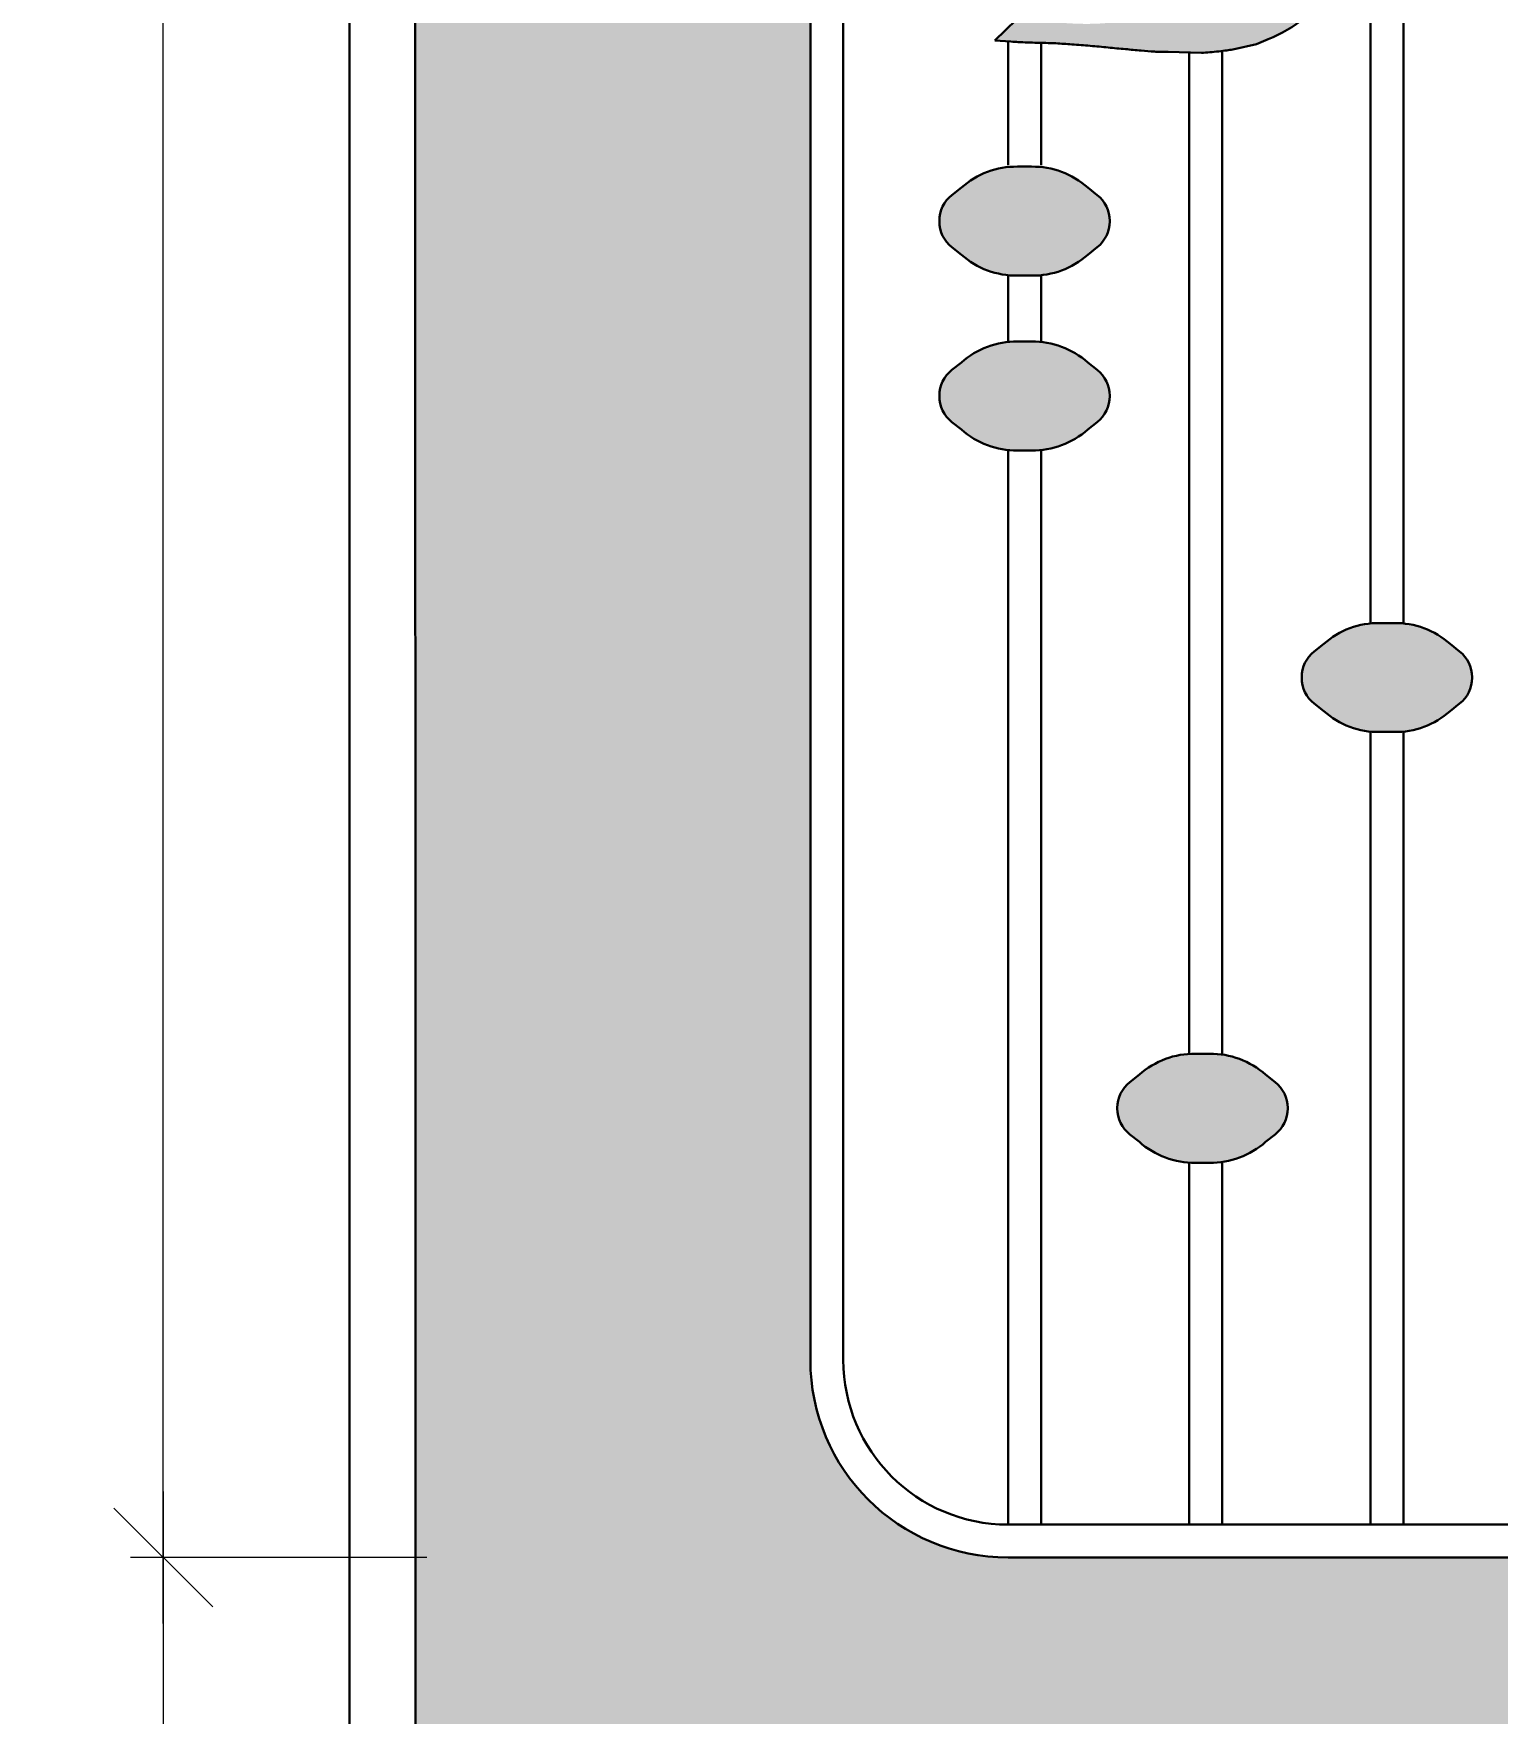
# Model space of a CAD drawing. Header units: millimetres. Extents: x 35877 to 3066687, y -650199 to -40525.
# Drawn here: x 148081.3 to 148103.51, y -180541.18 to -180515.68 of the extents above; entities that cross this region are included whole.
import ezdxf

# ---------------------------------------------------------------- set-up
doc = ezdxf.new("R2010")
doc.units = ezdxf.units.MM
doc.header["$MEASUREMENT"] = 0
doc.header["$PDMODE"] = 35
doc.linetypes.add('DASHED', pattern=[0.75, 0.5, -0.25])
doc.layers.get('Defpoints').update_dxf_attribs({"color": 220})
for name, color, linetype, lineweight in [('dim05', 1, 'Continuous', 13), ('Elevation 4.5', 206, 'Continuous', 5), ('FURNITURE', 32, 'Continuous', 9), ('furniture dimensions', 1, 'DASHED', 0), ('wall', 7, 'Continuous', 30)]:
    doc.layers.add(name, color=color, linetype=linetype, lineweight=lineweight)
doc.styles.add('century g', font='GOTHIC.TTF')
doc.dimstyles.new('Archana', dxfattribs={"dimtxt": 2, "dimasz": 0.75, "dimexe": 0.5, "dimexo": 0.5, "dimgap": 0, "dimtad": 0, "dimzin": 0, "dimdsep": 46, "dimlunit": 4, "dimtxsty": 'century g', "dimblk": 'OBLIQUE', "dimcen": 0, "dimdle": 1, "dimclrd": 256, "dimclre": 256, "dimclrt": 256, "dimadec": 0, "dimazin": 0, "dimtfac": 1, "dimtofl": 0, "dimtmove": 1, "dimatfit": 3, "dimfxl": 1, "dimfxlon": 1, "dimtolj": 1, "dimtzin": 0, "dimlwd": -1, "dimlwe": -1, "dimarcsym": 0})

# ---------------------------------------------------------------- blocks, each defined once
blk = doc.blocks.new('_Oblique')
at = {"layer": 'wall', "color": 0, "lineweight": -2}
blk.add_line((-0.5, -0.5), (0.5, 0.5), dxfattribs=at)
blk = doc.blocks.new('*D330')
at = {"layer": 'Defpoints', "color": 0, "linetype": 'Continuous', "lineweight": 0, "transparency": 16777216}
for p in [(148087.0906613831, -180534.7424682742), (148093.0862859893, -180534.7424682742), (148093.0862859893, -180551.4672579472)]:
    blk.add_point(p, dxfattribs=at)
at = {"layer": 'furniture dimensions', "color": 5, "linetype": 'ByBlock', "transparency": 16777216}
blk.add_line((148087.0906613831, -180547.4672579472), (148087.0906613831, -180551.9672579472), dxfattribs=at)
at = {"layer": 'furniture dimensions', "color": 5, "linetype": 'Continuous', "transparency": 16777216}
for p, q in [((148093.0862859893, -180547.4672579472), (148093.0862859893, -180551.9672579472)), ((148086.0906613831, -180551.4672579472), (148088.475285379, -180551.4672579472)), ((148094.0862859893, -180551.4672579472), (148091.7016619935, -180551.4672579472))]:
    blk.add_line(p, q, dxfattribs=at)
at = {"layer": 'furniture dimensions', "color": 5, "linetype": 'Continuous', "transparency": 16777216, "xscale": 1.5, "yscale": 1.5, "zscale": 1.5, "rotation": 180}
blk.add_blockref('_Oblique', (148087.0906613831, -180551.4672579472), dxfattribs=at)
at = {"layer": 'furniture dimensions', "color": 5, "linetype": 'Continuous', "transparency": 16777216, "xscale": 1.5, "yscale": 1.5, "zscale": 1.5}
blk.add_blockref('_Oblique', (148093.0862859893, -180551.4672579472), dxfattribs=at)
at = {"layer": 'furniture dimensions', "linetype": 'Continuous', "lineweight": 0, "transparency": 16777216, "insert": (148090.0884736862, -180551.4672579472), "char_height": 3, "attachment_point": 5, "style": 'century g'}
blk.add_mtext('\\A1;6"', dxfattribs=at)
blk = doc.blocks.new('*D331')
at = {"layer": 'Defpoints', "color": 0, "linetype": 'Continuous', "lineweight": 0, "transparency": 16777216}
for p in [(148093.0862859893, -180533.2727627084), (148093.5862859893, -180533.2727627084), (148093.5862859893, -180551.4672579472)]:
    blk.add_point(p, dxfattribs=at)
at = {"layer": 'furniture dimensions', "color": 5, "linetype": 'ByBlock', "transparency": 16777216}
blk.add_line((148093.0862859893, -180547.4672579472), (148093.0862859893, -180551.9672579472), dxfattribs=at)
at = {"layer": 'furniture dimensions', "color": 5, "linetype": 'Continuous', "transparency": 16777216}
for p, q in [((148093.5862859893, -180547.4672579472), (148093.5862859893, -180551.9672579472)), ((148092.0862859893, -180551.4672579472), (148094.5862859893, -180551.4672579472)), ((148093.3362859893, -180551.4672579472), (148094.0862859893, -180553.9672579472))]:
    blk.add_line(p, q, dxfattribs=at)
at = {"layer": 'furniture dimensions', "color": 5, "linetype": 'Continuous', "transparency": 16777216, "xscale": 1.5, "yscale": 1.5, "zscale": 1.5, "rotation": 180}
blk.add_blockref('_Oblique', (148093.0862859893, -180551.4672579472), dxfattribs=at)
at = {"layer": 'furniture dimensions', "color": 5, "linetype": 'Continuous', "transparency": 16777216, "xscale": 1.5, "yscale": 1.5, "zscale": 1.5}
blk.add_blockref('_Oblique', (148093.5862859893, -180551.4672579472), dxfattribs=at)
at = {"layer": 'furniture dimensions', "linetype": 'Continuous', "lineweight": 0, "transparency": 16777216, "insert": (148095.5434579812, -180553.9672579472), "char_height": 3, "attachment_point": 5, "style": 'century g'}
blk.add_mtext('\\A1;1"', dxfattribs=at)
blk = doc.blocks.new('*D337')
at = {"layer": 'Defpoints', "color": 0, "linetype": 'Continuous', "lineweight": 0, "transparency": 16777216}
for p in [(148083.2658755208, -180538.8119476446), (148096.5301654266, -180538.8119476446), (148095.2798703767, -180547.7685978497)]:
    blk.add_point(p, dxfattribs=at)
at = {"layer": 'furniture dimensions', "color": 5, "linetype": 'Continuous', "transparency": 16777216}
for p, q in [((148083.2658755208, -180537.8119476446), (148083.2658755208, -180541.6383352896)), ((148087.2658755208, -180538.8119476446), (148082.7658755208, -180538.8119476446)), ((148083.2658755208, -180548.7685978497), (148083.2658755208, -180544.9422102046))]:
    blk.add_line(p, q, dxfattribs=at)
at = {"layer": 'furniture dimensions', "color": 5, "linetype": 'ByBlock', "transparency": 16777216}
blk.add_line((148087.2658755208, -180547.7685978497), (148082.7658755208, -180547.7685978497), dxfattribs=at)
at = {"layer": 'furniture dimensions', "color": 5, "linetype": 'Continuous', "transparency": 16777216, "xscale": 1.5, "yscale": 1.5, "zscale": 1.5}
for p, rotation in [((148083.2658755208, -180538.8119476446), 90), ((148083.2658755208, -180547.7685978497), 270)]:
    blk.add_blockref('_Oblique', p, dxfattribs=dict(at, rotation=rotation))
at = {"layer": 'furniture dimensions', "linetype": 'Continuous', "lineweight": 0, "transparency": 16777216, "insert": (148083.2658755208, -180543.2902727471), "char_height": 3, "attachment_point": 5, "rotation": 90, "style": 'century g'}
blk.add_mtext('\\A1;9"', dxfattribs=at)
blk = doc.blocks.new('*D338')
at = {"layer": 'Defpoints', "color": 0, "linetype": 'Continuous', "lineweight": 0, "transparency": 16777216}
for p in [(148083.2658755209, -180463.8178476895), (148096.0862859894, -180463.8178476895), (148096.0862859894, -180538.8119476446)]:
    blk.add_point(p, dxfattribs=at)
at = {"layer": 'furniture dimensions', "color": 5, "linetype": 'Continuous', "transparency": 16777216}
for p, q in [((148083.2658755209, -180462.8178476895), (148083.2658755209, -180497.4379432143)), ((148087.2658755209, -180463.8178476895), (148082.7658755209, -180463.8178476895)), ((148083.2658755209, -180539.8119476446), (148083.2658755209, -180505.1918521198))]:
    blk.add_line(p, q, dxfattribs=at)
at = {"layer": 'furniture dimensions', "color": 5, "linetype": 'ByBlock', "transparency": 16777216}
blk.add_line((148087.2658755209, -180538.8119476446), (148082.7658755209, -180538.8119476446), dxfattribs=at)
at = {"layer": 'furniture dimensions', "color": 5, "linetype": 'Continuous', "transparency": 16777216, "xscale": 1.5, "yscale": 1.5, "zscale": 1.5}
for p, rotation in [((148083.2658755209, -180463.8178476895), 90), ((148083.2658755209, -180538.8119476446), 270)]:
    blk.add_blockref('_Oblique', p, dxfattribs=dict(at, rotation=rotation))
at = {"layer": 'furniture dimensions', "linetype": 'Continuous', "lineweight": 0, "transparency": 16777216, "insert": (148083.2658755209, -180501.314897667), "char_height": 3, "attachment_point": 5, "rotation": 90, "style": 'century g'}
blk.add_mtext('\\A1;6\'-3"', dxfattribs=at)

msp = doc.modelspace()

# ---------------------------------------------------------------- hatches: boundary and pattern name
at = {"layer": 'dim05', "lineweight": 0, "true_color": 0xa47149, "transparency": 33554630}
h = msp.add_hatch(color=35, dxfattribs=at)
h.dxf.hatch_style = 1
h.paths.add_polyline_path([(148133.0761899372, -180455.8526228707), (148087.084099125, -180455.8526228707), (148087.0917485357, -180547.8119476445), (148133.0838393479, -180547.8119476445), (148133.0826000501, -180532.9134151558), (148127.0838393479, -180532.9134151558), (148127.0838393479, -180535.8119476445, -0.4142135623730951), (148124.0838393479, -180538.8119476445), (148096.0862859893, -180538.8119476445, -0.4142135623730951), (148093.0862859893, -180535.8119476445), (148093.0862859893, -180466.8178476894, -0.4142135623730951), (148096.0862859893, -180463.8178476894), (148124.0838393479, -180463.8178476894, -0.4142135623730951), (148127.0838393479, -180466.8178476894), (148127.0838393479, -180493.7135500387), (148133.0793393055, -180493.7135500387)])
at = {"layer": 'Elevation 4.5', "lineweight": 0, "true_color": 0x000000, "transparency": 33554628}
h = msp.add_hatch(color=18, dxfattribs=at)
h.dxf.hatch_style = 1
edge = h.paths.add_edge_path()
edge.add_arc((148118.1599676534, -180524.1670195009), 22.71277757108558, 507.18851789711357, 507.8382754307384, ccw=False)
edge.add_arc((148112.879856465, -180520.7627222456), 16.43035654375045, 506.36276235670414, 507.1885178933482, ccw=False)
edge.add_arc((148113.8585585099, -180521.4139185722), 17.60590507442646, 505.7126965902337, 506.36267839571167, ccw=False)
edge.add_arc((148099.8696820447, -180511.87589574), 0.674793347500813, 498.8310564494863, 505.71269656689344, ccw=False)
edge.add_arc((148100.2663986762, -180512.2228152424), 1.201801152872894, 484.0079692633073, 498.83105645645423, ccw=False)
edge.add_arc((148100.2448189853, -180512.1908316318), 1.163218327600577, 468.8201198875571, 484.007969265302, ccw=False)
edge.add_arc((148100.2075826954, -180512.0815825488), 1.047797777297143, 452.784597418169, 468.8200135968284, ccw=False)
edge.add_arc((148100.1937121979, -180511.7964084135), 0.7622865198643559, 432.43001919093206, 452.78459742634254, ccw=False)
edge.add_arc((148100.0345055503, -180512.2992052135), 1.289687106465092, 425.01576951251707, 432.4300191824818, ccw=False)
edge.add_arc((148099.4709352673, -180513.5086545549), 2.62399560651567, 420.65778612325323, 425.015769527549, ccw=False)
edge.add_arc((148098.8633843308, -180514.5894309993), 3.863832637452334, 417.08159717631605, 420.65778610862327, ccw=False)
edge.add_arc((148096.281179212, -180518.5781027079), 8.615388727239672, 415.1179514214472, 417.0815971825976, ccw=False)
edge.add_arc((148068.8024367645, -180557.9942683276), 56.66448235709579, 414.95139004013964, 415.11795143395045, ccw=False)
edge.add_arc((148082.2823519373, -180538.7776744308), 33.19140002734221, 414.70247114536494, 414.95138999453985, ccw=False)
edge.add_arc((148061.6647298233, -180567.8996496454), 68.87298886579251, 414.599881686053, 414.7024711920124, ccw=False)
edge.add_arc((148101.4143527615, -180511.966741106), 0.2543122433924807, 409.23396222174586, 414.5998816835639, ccw=False)
edge.add_arc((148101.5691957005, -180511.7871387161), 0.01717651394238802, 298.2086449427716, 409.2339621064502, ccw=False)
edge.add_arc((148100.8907925963, -180510.5223805288), 1.452392192579913, 293.39255604367804, 298.2086449264236, ccw=False)
edge.add_arc((148100.8196693868, -180510.357965886), 1.631530925651959, 287.9265988577175, 293.39255603968763, ccw=False)
edge.add_arc((148100.6550034122, -180509.8489582611), 2.166510967779784, 283.5076512464655, 287.9265988597203, ccw=False)
edge.add_line((148101.1610466697, -180511.9555408004), (148100.9767417125, -180511.9998145372))
edge.add_line((148100.9767417125, -180511.9998145372), (148100.9857909078, -180512.1548009284))
edge.add_arc((148101.7375991004, -180512.1109050797), 0.7530885764697608, 183.3415367850405, 189.8132274063442)
edge.add_arc((148106.4295070924, -180511.2993563028), 5.514665208493895, 189.8132273977349, 191.3045693805245)
edge.add_arc((148107.0801921106, -180511.1692895677), 6.178222552240888, 191.3045063873774, 192.83882660824)
edge.add_arc((148107.331378194, -180511.1120471916), 6.435848517784304, 192.8387855309574, 194.327813124649)
edge.add_arc((148089.4157943815, -180515.6879352142), 12.0548760364553, 372.79593632246485, 374.32781313336847, ccw=False)
edge.add_arc((148097.2785639628, -180513.9021442324), 3.991862026780903, 369.3030193230325, 372.795936313089, ccw=False)
edge.add_arc((148097.8915681003, -180513.8017234482), 3.370687006033028, 365.4349192712607, 369.3029465733015, ccw=False)
edge.add_arc((148094.7408771658, -180514.101488906), 6.535606071972467, 363.0776751452507, 365.434919261805, ccw=False)
edge.add_arc((148098.6643534171, -180513.8905342316), 2.606462683265474, 348.2130280679449, 363.0776751474744, ccw=False)
edge.add_arc((148099.4601464697, -180514.056595224), 1.793527977553087, 328.5414436490827, 348.21302806692677, ccw=False)
edge.add_arc((148099.5250423624, -180514.0962989381), 1.717449979413286, 308.3756672838874, 328.5414436466636, ccw=False)
edge.add_arc((148099.1979374073, -180513.6832349513), 2.244346087587395, 291.87328044192355, 308.37566728397655, ccw=False)
edge.add_line((148100.0340798783, -180515.7660107744), (148099.8549657846, -180515.8379171693))
edge.add_line((148099.8549657846, -180515.8379171693), (148099.495716483, -180515.9197168652))
edge.add_arc((148099.2007480457, -180514.3802501374), 1.567470632925063, 277.56564977978604, 280.84665759657577, ccw=False)
edge.add_arc((148098.6577416132, -180510.2919108543), 5.691712875962254, 276.30901441719755, 277.5656498050415, ccw=False)
edge.add_arc((148098.5962952842, -180509.7361386393), 6.250871535311828, 275.0656264996744, 276.3090143952424, ccw=False)
edge.add_arc((148098.7267165151, -180511.207448402), 4.773792622310335, 273.5437563876856, 275.06562649984016, ccw=False)
edge.add_line((148099.0217884096, -180515.9721129838), (148098.5149486644, -180515.9563991877))
edge.add_line((148098.5149486644, -180515.9563991877), (148098.3890170377, -180515.9563991877))
edge.add_arc((148098.3890170381, -180514.9078229315), 1.048576256143861, 265.59734921097856, 269.99999997773614, ccw=False)
edge.add_arc((148100.5633156916, -180486.6673705814), 29.37260710579882, 265.2029313430513, 265.59734923576883, ccw=False)
edge.add_arc((148100.3596684196, -180489.0944810169), 26.9369681186945, 264.689736578647, 265.20285114690364, ccw=False)
edge.add_arc((148101.3407596846, -180478.5396222124), 37.53732586980061, 264.28949384960623, 264.68967636624086, ccw=False)
edge.add_arc((148095.6328124287, -180535.6199700205), 19.82770500941959, 444.2894938446994, 445.0815518794412)
edge.add_arc((148095.55216943, -180536.5569065734), 20.76810566715427, 445.0815098229188, 445.8465121889648)
edge.add_arc((148095.7161475193, -180534.2987218664), 18.50397515314464, 445.8464822961825, 446.602538210004)
edge.add_arc((148096.6256506036, -180518.9785795876), 3.156859616249403, 446.6025382128933, 449.3996516514537)
edge.add_arc((148096.7422600984, -180507.8500617996), 7.972269097740296, 268.96301938768136, 269.39965163686344, ccw=False)
edge.add_line((148096.5979800618, -180515.8210252193), (148095.8877876568, -180515.7852584945))
edge.add_arc((148079.7635002704, -180498.4769341507), 23.65524752161354, 312.9716816911183, 316.0595494074697)
edge.add_arc((148085.2559605191, -180503.7920291949), 16.01214733226215, 316.1165142699844, 317.103223198142)
edge.add_arc((148094.15076405, -180512.0566582847), 3.870416654803198, 317.1032232022504, 319.9367719981558)
edge.add_arc((148172.7298496367, -180578.1402468915), 98.80242968147073, 499.8483155018872, 499.9367720008196, ccw=False)
edge.add_arc((148159.5182788263, -180566.9948110597), 81.51757089850346, 499.7442981335809, 499.84824900162573, ccw=False)
edge.add_arc((148156.2268211106, -180564.2079103357), 77.20474009557171, 499.6546188707312, 499.7442492773851, ccw=False)
edge.add_arc((148101.8890384401, -180518.0520779878), 5.909891156234724, 499.0555394568858, 499.6546188897753, ccw=False)
edge.add_arc((148091.5507249362, -180509.0826985338), 7.776981894013973, 319.0555394373171, 322.7772869498338)
edge.add_arc((148078.2175371297, -180498.9539249233), 24.52111375975269, 322.7772869481498, 324.358603487159)
edge.add_arc((148076.324612202, -180497.5966540656), 26.85035160999695, 324.3586034888878, 325.9132567067927)
edge.add_arc((148081.8398776005, -180501.3289087175), 20.19093142486694, 325.9132567050606, 327.8382754334737)
edge = h.paths.add_edge_path(flags=16)
edge.add_arc((148100.282202557, -180511.6361638363), 0.2322651146118047, 320.0565319747831, 335.5046511043514)
edge.add_arc((148100.3341770506, -180511.6598448826), 0.1751499683182469, 335.5046511316532, 368.709610807853)
edge.add_arc((148100.343397964, -180511.6584323015), 0.1658214834924032, 368.7096107950683, 403.3021900527262)
edge.add_arc((148100.381029359, -180511.6229675529), 0.1141120038685766, 403.3021900449339, 446.9972035332137)
edge.add_arc((148100.3817376791, -180511.6094646102), 0.1005904958060329, 446.9972035441938, 494.9999851013681)
edge.add_arc((148100.3782631535, -180511.6059901206), 0.09567680006221069, 494.9999690421509, 528.6741215180718)
edge.add_arc((148100.5381462906, -180511.6380130277), 0.2587353297781608, 528.674121517435, 544.70662123329)
edge.add_arc((148100.5514992239, -180511.6369136632), 0.272133442740565, 184.7066212300402, 200.3928668957784)
edge.add_arc((148100.4170385828, -180511.6869000732), 0.1286820390840577, 200.3928669125619, 227.8553518017901)
edge.add_arc((148100.426934727, -180511.6759649358), 0.1434302898713241, 227.8553517775366, 249.4408274158013)
edge.add_arc((148100.4005530624, -180511.746304363), 0.06830621089635083, 249.4408274535614, 287.0166619993391)
edge.add_arc((148100.3960134195, -180511.731471289), 0.08381841382622764, 287.016661967595, 320.0565319813447)
edge = h.paths.add_edge_path(flags=16)
edge.add_arc((148099.3137741938, -180513.0460150349), 0.3224896342936749, 416.488537542685, 435.4540182361438)
edge.add_arc((148099.2692862457, -180513.2174694115), 0.4996217341068242, 435.4540182223546, 449.1167772766733)
edge.add_arc((148099.2687033535, -180513.25527938), 0.5374361954011544, 449.116777292074, 462.3035776651715)
edge.add_arc((148099.2530321026, -180513.1834260904), 0.4638938039961975, 462.3035776448494, 477.0290246828616)
edge.add_arc((148099.3250399708, -180513.3245726816), 0.622347246046015, 477.0290246944884, 488.8525266191497)
edge.add_arc((148099.4368465508, -180513.4633712602), 0.8005767519077509, 488.852526620897, 498.6414718494698)
edge.add_arc((148101.0885199094, -180514.9173938265), 3.00107817356593, 498.6414718435628, 502.7750812498119)
edge.add_arc((148152.5461762703, -180554.0111660966), 67.62470719938264, 502.7750812519495, 503.2057149838819)
edge.add_arc((148063.9527357522, -180487.7485861496), 43.00768952093476, 322.362346444899, 323.20571498449453, ccw=False)
edge.add_arc((148092.1640100743, -180509.5037421422), 7.382378137841509, 319.25591349601183, 322.36234644444687, ccw=False)
edge.add_arc((148093.2655583368, -180510.4526987669), 5.928443046414641, 315.6701561243863, 319.2559134963909, ccw=False)
edge.add_arc((148082.7637138974, -180500.1936932475), 20.60958506176154, 314.2519931123239, 315.6701561233273, ccw=False)
edge.add_arc((148110.0894729378, -180528.242417374), 18.5494245306522, 494.2519931123489, 495.1327331369088)
edge.add_arc((148100.6804121681, -180518.876850552), 5.27372242245683, 495.1327331428471, 497.3791390206788)
edge.add_arc((148102.4615548202, -180520.5158924356), 7.694244565161012, 497.379139006891, 498.5496968411185)
edge.add_arc((148096.710394035, -180515.4365813937), 0.02122358009796283, 498.549696821558, 572.6178815668867)
edge.add_arc((148096.7981348118, -180515.3804302355), 0.125393616470867, 212.6178815554509, 264.115143123585)
edge.add_arc((148097.328130835, -180510.238473825), 5.294591959775962, 264.1151431314591, 267.5967918650779)
edge.add_arc((148097.2743080017, -180511.5209314233), 4.011005426326134, 267.5967918650412, 272.6627130661531)
edge.add_arc((148097.3354514141, -180512.8356570324), 2.694858799206424, 272.6627130656112, 279.4880150805329)
edge.add_arc((148097.2795764522, -180512.501331836), 3.033820962743133, 279.4880150801967, 294.1875493503518)
edge.add_arc((148097.5686316191, -180513.1448827375), 2.328334852051495, 294.187549350941, 312.1125866089341)
edge.add_arc((148097.7666040334, -180513.363886415), 2.033113430747092, 312.1125866110718, 331.436589996265)
edge.add_arc((148097.9480014879, -180513.4626345217), 1.826579595609213, 331.436513702412, 352.379205025697)
edge.add_arc((148098.3463148051, -180513.5159280103), 1.424716814798801, 352.3792050319467, 363.8392714698197)
edge.add_arc((148098.459511166, -180513.5083315836), 1.311265848237073, 363.8392714641251, 376.0342070607451)
edge.add_arc((148098.7155633782, -180513.4347443258), 1.044849219870216, 376.0342070657481, 389.5828357131268)
edge.add_arc((148099.2616410691, -180513.1247453681), 0.4169159444802546, 389.5828357105138, 416.4885375356303)
h = msp.add_hatch(color=18, dxfattribs=at)
h.dxf.hatch_style = 1
h.paths.add_polyline_path([(148097.6291385522, -180518.5329061034, 0.2335693837455621), (148097.4391051625, -180518.1327661372), (148097.2944354945, -180518.018466755, 0.1866468864992518), (148096.4443627189, -180517.701970265), (148096.2280294939, -180517.701970265, 0.1866468864992447), (148095.3779567184, -180518.018466755), (148095.2332870503, -180518.1327661373, 0.2294381312187929), (148095.0432536606, -180518.5250934247, 0.2335693837448415), (148095.2332870503, -180518.9252333909), (148095.3779567184, -180519.0395327731, 0.1866468864992493), (148096.2280294939, -180519.3560292631), (148096.4443627189, -180519.3560292631, 0.1866468864992456), (148097.2944354945, -180519.0395327731), (148097.4391051625, -180518.9252333909, 0.2294381312761698)])
h = msp.add_hatch(color=18, dxfattribs=at)
h.dxf.hatch_style = 1
h.paths.add_polyline_path([(148097.6291900587, -180521.1869651014, 0.2335693837455621), (148097.439156669, -180520.7868251353), (148097.2944870009, -180520.672525753, 0.1866468864992518), (148096.4444142254, -180520.3560292631), (148096.2280810004, -180520.3560292631, 0.1866468864992447), (148095.3780082248, -180520.672525753), (148095.2333385568, -180520.7868251353, 0.2294381312187929), (148095.0433051671, -180521.1791524228, 0.2335693837448415), (148095.2333385568, -180521.5792923889), (148095.3780082248, -180521.6935917712, 0.1866468864992493), (148096.2280810004, -180522.0100882611), (148096.4444142254, -180522.0100882611, 0.1866468864992456), (148097.2944870009, -180521.6935917712), (148097.4391566689, -180521.579292389, 0.2294381312761698)])
h = msp.add_hatch(color=18, dxfattribs=at)
h.dxf.hatch_style = 1
h.paths.add_polyline_path([(148103.1287822851, -180525.4602922913, 0.2335693837455621), (148102.9387488954, -180525.0601523252), (148102.7940792273, -180524.9458529429, 0.1866468864992518), (148101.9440064518, -180524.6293564529), (148101.7276732268, -180524.6293564529, 0.1866468864992447), (148100.8776004512, -180524.9458529429), (148100.7329307832, -180525.0601523252, 0.2294381312187929), (148100.5428973935, -180525.4524796126, 0.2335693837448415), (148100.7329307832, -180525.8526195788), (148100.8776004512, -180525.9669189611, 0.1866468864992493), (148101.7276732268, -180526.283415451), (148101.9440064518, -180526.283415451, 0.1866468864992456), (148102.7940792273, -180525.9669189611), (148102.9387488953, -180525.8526195788, 0.2294381312761698)])
h = msp.add_hatch(color=18, dxfattribs=at)
h.dxf.hatch_style = 1
h.paths.add_polyline_path([(148100.3299488252, -180531.9986100626, 0.2335693837455621), (148100.1399154355, -180531.5984700964), (148099.9952457674, -180531.4841707142, 0.1866468864992518), (148099.1451729919, -180531.1676742242), (148098.9288397669, -180531.1676742242, 0.1866468864992447), (148098.0787669913, -180531.4841707142), (148097.9340973233, -180531.5984700965, 0.2294381312187929), (148097.7440639336, -180531.9907973839, 0.2335693837448415), (148097.9340973233, -180532.3909373501), (148098.0787669913, -180532.5052367323, 0.1866468864992493), (148098.9288397669, -180532.8217332223), (148099.1451729919, -180532.8217332223, 0.1866468864992456), (148099.9952457674, -180532.5052367323), (148100.1399154354, -180532.3909373501, 0.2294381312761698)])

# ---------------------------------------------------------------- linework, layer by layer
at = {"layer": 'Elevation 4.5', "color": 18, "lineweight": 30, "true_color": 0x000000, "transparency": 33554687}
for p, q in [((148101.5859801591, -180481.0039810116), (148101.5859801591, -180519.4907744519)), ((148102.0859801591, -180480.9827545026), (148102.0859801591, -180519.5006567024)), ((148095.8877876568, -180515.7852584945), (148096.3785763797, -180515.3113304211)), ((148096.1284476742, -180515.8020584548), (148095.8877876568, -180515.7852584945)), ((148096.0863879327, -180515.7991223544), (148096.0863879327, -180516.6660600209)), ((148096.0863879327, -180515.7991223544), (148096.0863879327, -180516.6660600209)), ((148096.5863879327, -180515.8208069614), (148096.5863879327, -180516.6660600209)), ((148098.5149486644, -180515.9563991877), (148098.3890159965, -180515.9563991877)), ((148099.0217884096, -180515.9721129838), (148098.5149486644, -180515.9563991877)), ((148098.8361840459, -180515.9663586026), (148098.8361840459, -180524.5764993515)), ((148098.8361840459, -180515.9663586026), (148098.8361840459, -180524.5764993515)), ((148099.3361840459, -180515.9430444864), (148099.3361840459, -180524.5863816019)), ((148099.3361840459, -180515.9430444864), (148099.3361840459, -180524.5863816019)), ((148099.8549657846, -180515.8379171693), (148099.495716483, -180515.9197168652)), ((148100.0340783692, -180515.7660113802), (148099.8549657846, -180515.8379171693)), ((148096.0863879327, -180516.6660600209), (148096.0863879327, -180517.6785089257)), ((148096.5863879327, -180516.6660600209), (148096.5863879327, -180517.6785089257)), ((148096.0863879327, -180519.3474651506), (148096.0863879327, -180520.3599140554)), ((148096.5863879327, -180519.3474651506), (148096.5863879327, -180520.3599140554)), ((148101.5859801591, -180519.4907744519), (148101.5859801591, -180524.6332412453)), ((148102.0859801591, -180519.5006567024), (148102.0859801591, -180524.6332412453)), ((148096.0863879327, -180522.0015241487), (148096.0863879327, -180538.2994162373)), ((148096.5863879327, -180522.0015241486), (148096.5863879327, -180538.3119476445)), ((148098.8361840459, -180524.5764993515), (148098.8361840459, -180531.1675891463)), ((148099.3361840459, -180524.5863816019), (148099.3361840459, -180531.1774713967)), ((148101.5859801591, -180526.2748513385), (148101.5859801591, -180534.6566496917)), ((148101.5859801591, -180526.2748513385), (148101.5859801591, -180538.2994162373)), ((148102.0859801591, -180526.2748513385), (148102.0859801591, -180534.6566496917)), ((148102.0859801591, -180526.2748513385), (148102.0859801591, -180538.3119476445)), ((148098.8361840459, -180532.8171389801), (148098.8361840459, -180538.2994162373)), ((148099.3361840459, -180532.8072567297), (148099.3361840459, -180538.3119476445))]:
    msp.add_line(p, q, dxfattribs=at)
msp.add_lwpolyline([(148134.0761899372, -180454.8526228707), (148086.084099125, -180454.8526228707), (148086.0917485357, -180547.8119476445), (148134.0838393479, -180547.8119476445)], close=True, dxfattribs=at)
msp.add_lwpolyline([(148126.5838393479, -180493.7135500387), (148126.5838393479, -180466.8178476894, 0.4142135623730951), (148124.0838393479, -180464.3178476894), (148096.0862859893, -180464.3178476894, 0.4142135623730951), (148093.5862859893, -180466.8178476894), (148093.5862859893, -180535.8119476445, 0.4142135623730951), (148096.0862859893, -180538.3119476445), (148124.0838393479, -180538.3119476445, 0.4142135623730951), (148126.5838393479, -180535.8119476445), (148126.5838393479, -180532.9134151558)], format="xyb", dxfattribs=at)
for points in [[(148097.6293303785, -180518.5227537646), (148097.6293303785, -180518.5305664433, -0.2294381312374742), (148097.4392969888, -180518.9228937308), (148097.2946273208, -180519.0371931131, -0.1866468864992491), (148096.4445545452, -180519.353689603), (148096.2282213202, -180519.353689603, -0.1866468864992491), (148095.3781485446, -180519.0371931131), (148095.2334788766, -180518.9228937307, -0.2294381312374742), (148095.0434454869, -180518.5305664433), (148095.0434454869, -180518.5227537646, -0.2294381312374741), (148095.2334788766, -180518.1304264771), (148095.3781485446, -180518.0161270949, -0.1866468864992491), (148096.2282213202, -180517.6996306049), (148096.4445545452, -180517.6996306049, -0.1866468864992491), (148097.2946273208, -180518.0161270949), (148097.4392969888, -180518.1304264772, -0.2294381312374741)], [(148097.6293303785, -180521.1768127627), (148097.6293303785, -180521.1846254414, -0.2294381312374742), (148097.4392969888, -180521.5769527288), (148097.2946273207, -180521.6912521111, -0.1866468864992491), (148096.4445545452, -180522.0077486011), (148096.2282213202, -180522.0077486011, -0.1866468864992491), (148095.3781485446, -180521.6912521111), (148095.2334788766, -180521.5769527288, -0.2294381312374742), (148095.0434454869, -180521.1846254414), (148095.0434454869, -180521.1768127627, -0.2294381312374741), (148095.2334788766, -180520.7844854752), (148095.3781485446, -180520.6701860929, -0.1866468864992491), (148096.2282213202, -180520.353689603), (148096.4445545452, -180520.353689603, -0.1866468864992491), (148097.2946273207, -180520.6701860929), (148097.4392969888, -180520.7844854752, -0.2294381312374741)], [(148103.1289226049, -180525.4501399526), (148103.1289226049, -180525.4579526312, -0.2294381312374742), (148102.9388892152, -180525.8502799187), (148102.7942195472, -180525.964579301, -0.1866468864992491), (148101.9441467716, -180526.2810757909), (148101.7278135466, -180526.2810757909, -0.1866468864992491), (148100.877740771, -180525.964579301), (148100.733071103, -180525.8502799187, -0.2294381312374742), (148100.5430377133, -180525.4579526312), (148100.5430377133, -180525.4501399526, -0.2294381312374741), (148100.733071103, -180525.0578126651), (148100.877740771, -180524.9435132828, -0.1866468864992491), (148101.7278135466, -180524.6270167929), (148101.9441467716, -180524.6270167929, -0.1866468864992491), (148102.7942195472, -180524.9435132828), (148102.9388892152, -180525.0578126651, -0.2294381312374741)], [(148100.330089145, -180531.9884577238), (148100.330089145, -180531.9962704025, -0.2294381312374742), (148100.1400557553, -180532.38859769), (148099.9953860873, -180532.5028970723, -0.1866468864992491), (148099.1453133117, -180532.8193935622), (148098.9289800867, -180532.8193935622, -0.1866468864992491), (148098.0789073111, -180532.5028970723), (148097.9342376431, -180532.38859769, -0.2294381312374742), (148097.7442042534, -180531.9962704025), (148097.7442042534, -180531.9884577238, -0.2294381312374741), (148097.9342376431, -180531.5961304364), (148098.0789073111, -180531.4818310541, -0.1866468864992491), (148098.9289800867, -180531.1653345641), (148099.1453133117, -180531.1653345641, -0.1866468864992491), (148099.9953860873, -180531.4818310541), (148100.1400557553, -180531.5961304364, -0.2294381312374741)]]:
    msp.add_lwpolyline(points, format="xyb", close=True, dxfattribs=at)
for centre, radius, start, end in [((148099.1979374073, -180513.6832349514), 2.244346087537092, 291.8732389280253, 308.3754096229804), ((148096.4957721774, -180510.5401460615), 5.274717938023607, 266.00676435539, 267.2349449276414), ((148096.8727430534, -180502.7348087005), 13.08915319337521, 267.2349539160697, 267.8578720970809), ((148096.8920457964, -180502.2182577277), 13.60606469751603, 267.8579505656908, 268.4765142993029), ((148096.7422600975, -180507.8500618005), 7.972269096788517, 268.4765259327428, 269.3996705361557), ((148096.6256506036, -180518.9785795879), 3.156859616601853, 86.60256285979156, 89.3996039381553), ((148095.7161475187, -180534.2987218673), 18.50397515404232, 85.84647004985062, 86.60254241333004), ((148095.5521694307, -180536.5569065737), 20.7681056674129, 85.0814908769937, 85.84650128127568), ((148095.6328124292, -180535.6199700204), 19.8277050092522, 84.28947833084612, 85.0815320330237), ((148101.3407596879, -180478.5396222136), 37.53732586885415, 264.2895020406935, 264.6896553610121), ((148100.3596684198, -180489.0944810135), 26.93696812207203, 264.6897073106674, 265.2028474573554), ((148100.5633156944, -180486.6673705817), 29.37260710572787, 265.2029279506976, 265.5973517088441), ((148098.3890170378, -180514.9078229319), 1.048576255737577, 265.5974186441051, 269.9999431039906), ((148098.7267165153, -180511.2074484029), 4.773792621397258, 273.5437563887972, 275.0655099280787), ((148098.5962952831, -180509.7361386401), 6.250871534586711, 275.0655374832004, 276.308843703974), ((148098.6577416145, -180510.2919108541), 5.691712876012644, 276.3088269271465, 277.5656545473799), ((148099.2007480454, -180514.3802501376), 1.567470632715429, 277.5656670727629, 280.8466576100743)]:
    msp.add_arc(centre, radius, start, end, dxfattribs=at)
at = {"layer": 'FURNITURE', "lineweight": 30, "transparency": 33554687}
msp.add_lwpolyline([(148133.0838393479, -180547.8119476445), (148133.0761899372, -180455.8526228707), (148087.084099125, -180455.8526228707), (148087.0917485357, -180547.8119476445)], dxfattribs=at)
msp.add_lwpolyline([(148127.0838393479, -180493.7135500387), (148127.0838393479, -180466.8178476894, 0.414213562373095), (148124.0838393479, -180463.8178476894), (148096.0862859893, -180463.8178476894, 0.414213562373095), (148093.0862859893, -180466.8178476894), (148093.0862859893, -180535.8119476445, 0.414213562373095), (148096.0862859893, -180538.8119476445), (148124.0838393479, -180538.8119476445, 0.414213562373095), (148127.0838393479, -180535.8119476445), (148127.0838393479, -180532.9134151558)], format="xyb", dxfattribs=at)

# ---------------------------------------------------------------- dimensions: what is measured, and where the dimension line sits
at = {"layer": 'furniture dimensions', "color": 5, "linetype": 'Continuous', "lineweight": 0, "transparency": 33554687}
for base, p1, p2, picture, middle in [((148083.2658755209, -180463.8178476895), (148096.0862859893, -180538.8119476445), (148096.0862859893, -180463.8178476894), '*D338', (148083.2658755209, -180501.314897667)), ((148083.2658755208, -180538.8119476446), (148095.2798703766, -180547.7685978496), (148096.5301654265, -180538.8119476445), '*D337', (148083.2658755208, -180543.2902727471))]:
    dim = msp.add_linear_dim(base=base, p1=p1, p2=p2, angle=90, dimstyle='Archana', override={"dimtxt": 3, "dimasz": 1.5, "dimdec": 0, "dimclrd": 5, "dimclre": 5, "dimfxl": 4}, dxfattribs=at)
    dim.commit()
    dim.dimension.update_dxf_attribs({"geometry": picture, "text_midpoint": middle})
dim = msp.add_linear_dim(base=(148093.5862859893, -180551.4672579472), p1=(148093.0862859893, -180533.2727627084), p2=(148093.5862859893, -180533.2727627084), dimstyle='Archana', override={"dimtxt": 3, "dimasz": 1.5, "dimdec": 0, "dimclrd": 5, "dimclre": 5, "dimfxl": 4}, dxfattribs=at)
dim.commit()
dim.dimension.update_dxf_attribs({"geometry": '*D331', "text_midpoint": (148094.0862859893, -180553.9672579472), "dimtype": 160})
dim = msp.add_linear_dim(base=(148093.0862859893, -180551.4672579472), p1=(148087.0906613831, -180534.7424682742), p2=(148093.0862859893, -180534.7424682742), dimstyle='Archana', override={"dimtxt": 3, "dimasz": 1.5, "dimdec": 0, "dimclrd": 5, "dimclre": 5, "dimfxl": 4}, dxfattribs=at)
dim.commit()
dim.dimension.update_dxf_attribs({"geometry": '*D330', "text_midpoint": (148090.0884736862, -180551.4672579472)})

doc.saveas('drawing.dxf')
